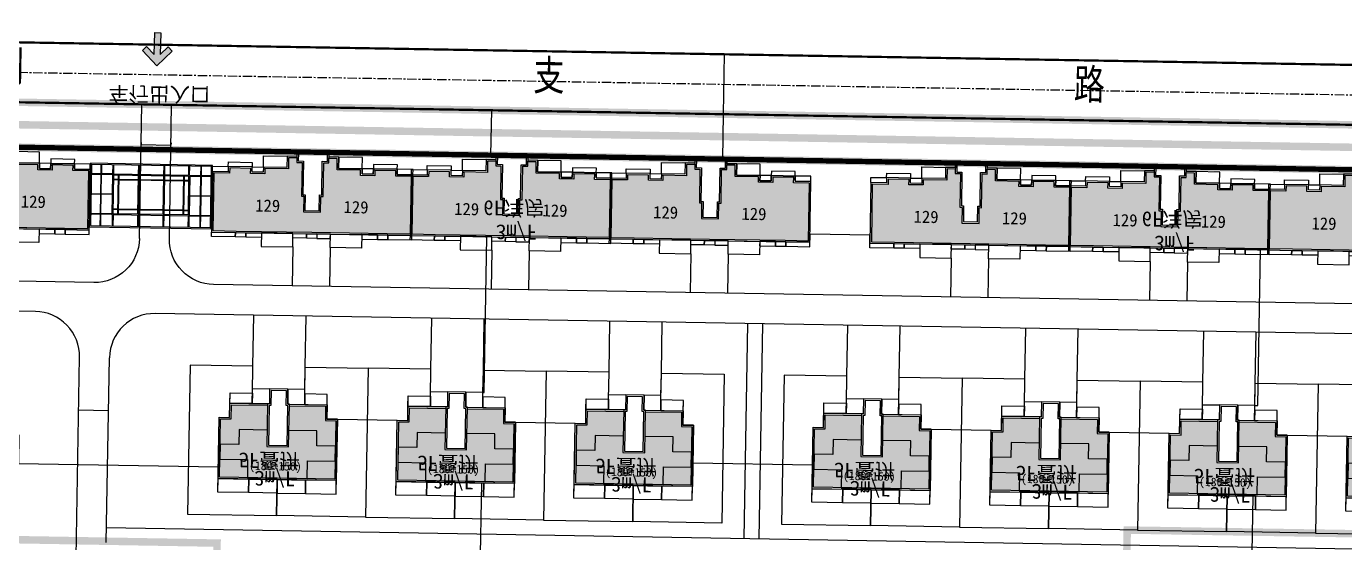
# Model space of a CAD drawing. Header units: millimetres. Extents: x -439850 to 937902, y 3556331 to 4108180.
# Drawn here: x 658582 to 834799, y 3884047 to 3952987 of the extents above; entities that cross this region are included whole.
import ezdxf
from ezdxf.enums import TextEntityAlignment as Align

# ---------------------------------------------------------------- set-up
doc = ezdxf.new("R2010")
doc.units = ezdxf.units.MM
doc.header["$LTSCALE"] = 1000
doc.header["$MEASUREMENT"] = 0
doc.linetypes.add('CENTER', pattern=[2, 1.25, -0.25, 0.25, -0.25])
doc.linetypes.add('DASHED', pattern=[0.75, 0.5, -0.25])
for name, color, linetype in [('0总图道路侧石线铺装轮廓线 台阶 转折线 剖面图面层', 4, 'Continuous'), ('14中心线', 1, 'CENTER'), ('14道路红线', 7, 'Continuous'), ('18标注', 7, 'Continuous'), ('19图框', 7, 'Continuous'), ('DC调整', 1, 'Continuous'), ('地库线', 7, 'Continuous'), ('建筑外轮廓线', 6, 'Continuous'), ('文字', 7, 'Continuous'), ('红线按路', 200, 'Continuous'), ('道路', 7, 'Continuous')]:
    doc.layers.add(name, color=color, linetype=linetype)
doc.styles.add('-黑体', font='simhei.ttf')
doc.styles.add('ST', font='', dxfattribs={"width": 0.75})
doc.styles.add('坐标标注', font='times.ttf', dxfattribs={"width": 0.75})
doc.styles.add('样式 1', font='simhei.ttf')
doc.styles.get('ST').set_extended_font_data('NSimSun')
doc.dimstyles.new('FAST', dxfattribs={"dimtxt": 1, "dimasz": 0.5, "dimexe": 0.5, "dimexo": 0.5, "dimgap": 1, "dimtad": 1, "dimzin": 4, "dimdsep": 46, "dimtxsty": '坐标标注', "dimblk": '尺寸起止点', "dimcen": 1, "dimadec": 1, "dimazin": 1, "dimtfac": 1, "dimtmove": 2, "dimatfit": 3, "dimldrblk": 'ARCHTICK', "dimfxl": 1.25, "dimarcsym": 0})

# ---------------------------------------------------------------- blocks, each defined once
blk = doc.blocks.new('asfgghjl5463dsf')
at = {"ltscale": 0.02}
h = blk.add_hatch(color=211, dxfattribs=at)
h.dxf.hatch_style = 1
h.paths.add_polyline_path([(439644.73, 3581523.31), (439644.73, 3581521.31), (439647.23, 3581521.31), (439647.23, 3581524.71), (439645.83, 3581524.71), (439645.83, 3581526.61), (439640.98, 3581526.61), (439640.98, 3581523.31)])
h.paths.add_polyline_path([(439638.08, 3581523.31), (439638.08, 3581526.61), (439633.23, 3581526.61), (439633.23, 3581524.71), (439631.83, 3581524.71), (439631.83, 3581521.31), (439634.33, 3581521.31), (439634.33, 3581523.31)])
h.paths.add_polyline_path([(439638.08, 3581523.31), (439634.33, 3581523.31), (439634.33, 3581521.31), (439631.83, 3581521.31), (439631.83, 3581519.31), (439635.53, 3581519.31), (439635.53, 3581516.91), (439643.53, 3581516.91), (439643.53, 3581519.31), (439647.23, 3581519.31), (439647.23, 3581521.31), (439644.73, 3581521.31), (439644.73, 3581523.31), (439640.98, 3581523.31), (439640.98, 3581521.11), (439638.08, 3581521.11)])
h.paths.add_polyline_path([(439643.53, 3581516.91), (439647.23, 3581516.91), (439647.23, 3581519.31), (439643.53, 3581519.31)], flags=17)
h.paths.add_polyline_path([(439635.53, 3581519.31), (439631.83, 3581519.31), (439631.83, 3581516.91), (439635.53, 3581516.91)], flags=17)
h.paths.add_polyline_path([(439635.39, 3581517.46), (439643.52, 3581517.46), (439643.52, 3581519.58), (439635.39, 3581519.58)], flags=25)
at = {"color": 76, "ltscale": 0.02}
for points in [[(439635.73, 3581514.91), (439631.63, 3581514.91), (439631.63, 3581524.91), (439633.03, 3581524.91), (439633.03, 3581528.21), (439636.03, 3581528.21), (439636.03, 3581531.81), (439627.63, 3581531.81), (439627.63, 3581511.91), (439639.53, 3581511.91), (439639.53, 3581516.71), (439635.73, 3581516.71)], [(439643.33, 3581514.91), (439647.43, 3581514.91), (439647.43, 3581524.91), (439646.03, 3581524.91), (439646.03, 3581528.21), (439643.03, 3581528.21), (439643.03, 3581531.81), (439651.43, 3581531.81), (439651.43, 3581511.91), (439639.53, 3581511.91), (439639.53, 3581516.71), (439643.33, 3581516.71)]]:
    blk.add_lwpolyline(points, close=True, dxfattribs=at)
for points in [[(439643.03, 3581528.81), (439643.03, 3581531.81)], [(439639.53, 3581516.71), (439639.53, 3581511.91)]]:
    blk.add_lwpolyline(points, dxfattribs=at)
at = {"layer": '建筑外轮廓线', "color": 8}
for points in [[(439636.03, 3581528.81), (439638.31, 3581528.81), (439638.31, 3581526.81), (439636.03, 3581526.81)], [(439643.03, 3581528.81), (439640.76, 3581528.81), (439640.76, 3581526.81), (439643.03, 3581526.81)], [(439633.03, 3581528.21), (439636.03, 3581528.21), (439636.03, 3581526.81), (439633.03, 3581526.81)], [(439638.51, 3581528.61), (439638.51, 3581526.61), (439638.28, 3581526.61), (439638.28, 3581521.31), (439640.78, 3581521.31), (439640.78, 3581526.61), (439640.56, 3581526.61), (439640.56, 3581528.61)], [(439646.03, 3581528.21), (439643.03, 3581528.21), (439643.03, 3581526.81), (439646.03, 3581526.81)], [(439631.63, 3581516.71), (439635.73, 3581516.71), (439635.73, 3581514.91), (439631.63, 3581514.91)], [(439635.73, 3581516.71), (439639.53, 3581516.71), (439639.53, 3581514.91), (439635.73, 3581514.91)], [(439643.33, 3581516.71), (439639.53, 3581516.71), (439639.53, 3581514.91), (439643.33, 3581514.91)], [(439647.43, 3581516.71), (439643.33, 3581516.71), (439643.33, 3581514.91), (439647.43, 3581514.91)]]:
    blk.add_lwpolyline(points, close=True, dxfattribs=at)
at = {"layer": '建筑外轮廓线', "color": 6}
blk.add_lwpolyline([(439638.31, 3581528.81), (439638.31, 3581526.81), (439638.08, 3581526.81), (439638.08, 3581521.11), (439640.98, 3581521.11), (439640.98, 3581526.81), (439640.76, 3581526.81), (439640.76, 3581528.81)], close=True, dxfattribs=at)
blk.add_lwpolyline([(439640.98, 3581526.81), (439646.03, 3581526.81), (439646.03, 3581524.91), (439647.43, 3581524.91), (439647.43, 3581516.71), (439639.53, 3581516.71), (439631.63, 3581516.71), (439631.63, 3581524.91), (439633.03, 3581524.91), (439633.03, 3581526.81), (439638.08, 3581526.81)], dxfattribs=at)
at = {"layer": '建筑外轮廓线', "color": 8}
for points in [[(439640.98, 3581526.61), (439645.83, 3581526.61), (439645.83, 3581524.71), (439647.23, 3581524.71), (439647.23, 3581516.91), (439639.53, 3581516.91), (439631.83, 3581516.91), (439631.83, 3581524.71), (439633.23, 3581524.71), (439633.23, 3581526.61), (439638.08, 3581526.61)], [(439638.08, 3581523.31), (439634.33, 3581523.31), (439634.33, 3581521.31), (439631.83, 3581521.31), (439631.83, 3581519.31), (439635.53, 3581519.31), (439635.53, 3581516.91), (439643.53, 3581516.91), (439643.53, 3581519.31), (439647.23, 3581519.31), (439647.23, 3581521.31), (439644.73, 3581521.31), (439644.73, 3581523.31), (439640.98, 3581523.31)]]:
    blk.add_lwpolyline(points, dxfattribs=at)
at = {"layer": 'DC调整', "color": 3, "style": '样式 1'}
blk.add_text('(180+150)', height=1.147, dxfattribs=at).set_placement((439635.74, 3581517.94))
blk = doc.blocks.new('aysagafd')
at = {"layer": '0总图道路侧石线铺装轮廓线 台阶 转折线 剖面图面层'}
for p, q in [((439440.11, 3581415.43), (439440.11, 3581419.48)), ((439440.26, 3581415.43), (439440.26, 3581419.48)), ((439443.87, 3581415.43), (439443.87, 3581419.48)), ((439443.97, 3581415.43), (439443.97, 3581419.48)), ((439443.97, 3581415.43), (439443.97, 3581419.48)), ((439447.57, 3581415.43), (439447.57, 3581419.48)), ((439447.72, 3581415.43), (439447.72, 3581419.48)), ((439440.11, 3581417.63), (439438.39, 3581417.63)), ((439440.11, 3581417.53), (439438.39, 3581417.53)), ((439443.87, 3581417.63), (439440.26, 3581417.63)), ((439443.87, 3581417.53), (439440.26, 3581417.53)), ((439447.57, 3581417.63), (439443.97, 3581417.63)), ((439447.57, 3581417.53), (439443.97, 3581417.53)), ((439449.85, 3581417.63), (439447.72, 3581417.63)), ((439449.85, 3581417.53), (439447.72, 3581417.53)), ((439440.09, 3581415.4), (439438.39, 3581415.4)), ((439440.09, 3581415.25), (439438.39, 3581415.25)), ((439447.55, 3581414.43), (439440.29, 3581414.43)), ((439447.55, 3581414.33), (439440.29, 3581414.33)), ((439441.12, 3581415.23), (439441.12, 3581414.43)), ((439441.12, 3581414.33), (439441.12, 3581410.68)), ((439441.22, 3581415.23), (439441.22, 3581414.43)), ((439441.22, 3581414.33), (439441.22, 3581410.68)), ((439446.62, 3581414.43), (439446.62, 3581415.23)), ((439446.62, 3581410.68), (439446.62, 3581414.33)), ((439446.72, 3581414.43), (439446.72, 3581415.23)), ((439446.72, 3581410.68), (439446.72, 3581414.33)), ((439447.75, 3581415.4), (439449.85, 3581415.4)), ((439447.75, 3581415.25), (439449.85, 3581415.25)), ((439438.39, 3581410.68), (439440.09, 3581410.68)), ((439438.39, 3581410.53), (439440.09, 3581410.53)), ((439440.29, 3581410.68), (439447.55, 3581410.68)), ((439440.29, 3581410.53), (439447.55, 3581410.53)), ((439441.12, 3581410.53), (439441.12, 3581405.93)), ((439441.22, 3581410.53), (439441.22, 3581405.93)), ((439446.62, 3581405.93), (439446.62, 3581410.53)), ((439446.72, 3581405.93), (439446.72, 3581410.53)), ((439447.75, 3581410.68), (439449.85, 3581410.68)), ((439447.75, 3581410.53), (439449.85, 3581410.53)), ((439438.39, 3581405.93), (439440.09, 3581405.93)), ((439438.39, 3581405.78), (439440.09, 3581405.78)), ((439440.29, 3581405.93), (439447.55, 3581405.93)), ((439440.29, 3581405.78), (439447.55, 3581405.78)), ((439441.12, 3581405.78), (439441.12, 3581402.13)), ((439441.22, 3581405.78), (439441.22, 3581402.13)), ((439441.22, 3581402.13), (439441.22, 3581405.78)), ((439446.62, 3581402.13), (439446.62, 3581405.78)), ((439446.72, 3581402.13), (439446.72, 3581405.78)), ((439447.75, 3581405.93), (439449.85, 3581405.93)), ((439447.75, 3581405.78), (439449.85, 3581405.78)), ((439440.29, 3581402.13), (439447.55, 3581402.13)), ((439440.29, 3581402.03), (439447.55, 3581402.03)), ((439441.12, 3581402.03), (439441.12, 3581401.23)), ((439441.22, 3581402.03), (439441.22, 3581401.23)), ((439446.62, 3581401.23), (439446.62, 3581402.03)), ((439446.72, 3581401.23), (439446.72, 3581402.03)), ((439440.09, 3581401.2), (439438.39, 3581401.2)), ((439440.09, 3581401.05), (439438.39, 3581401.05)), ((439440.11, 3581401.03), (439440.11, 3581396.98)), ((439440.26, 3581401.03), (439440.26, 3581396.98)), ((439443.87, 3581401.03), (439443.87, 3581396.98)), ((439443.97, 3581401.03), (439443.97, 3581396.98)), ((439443.97, 3581401.03), (439443.97, 3581396.98)), ((439447.57, 3581401.03), (439447.57, 3581396.98)), ((439447.72, 3581401.03), (439447.72, 3581396.98)), ((439447.75, 3581401.2), (439449.85, 3581401.2)), ((439447.75, 3581401.05), (439449.85, 3581401.05)), ((439440.11, 3581398.93), (439438.39, 3581398.93)), ((439440.11, 3581398.83), (439438.39, 3581398.83)), ((439443.87, 3581398.93), (439440.26, 3581398.93)), ((439443.87, 3581398.83), (439440.26, 3581398.83)), ((439447.57, 3581398.93), (439443.97, 3581398.93)), ((439447.57, 3581398.83), (439443.97, 3581398.83)), ((439449.85, 3581398.93), (439447.72, 3581398.93)), ((439449.85, 3581398.83), (439447.72, 3581398.83))]:
    blk.add_line(p, q, dxfattribs=at)
for points in [[(439450.05, 3581396.78), (439450.05, 3581419.68), (439438.19, 3581419.68), (439438.19, 3581396.78)], [(439449.85, 3581396.98), (439449.85, 3581419.48), (439438.39, 3581419.48), (439438.39, 3581396.98)]]:
    blk.add_lwpolyline(points, close=True, dxfattribs=at)
at = {"layer": '0总图道路侧石线铺装轮廓线 台阶 转折线 剖面图面层', "color": 2}
for points in [[(439440.09, 3581401.03), (439440.09, 3581415.43), (439447.75, 3581415.43), (439447.75, 3581401.03)], [(439440.29, 3581415.23), (439447.55, 3581415.23), (439447.55, 3581401.23), (439440.29, 3581401.23)]]:
    blk.add_lwpolyline(points, close=True, dxfattribs=at)
blk = doc.blocks.new('sagfghag5ag1asdfagsd')
at = {"ltscale": 0.02}
h = blk.add_hatch(color=121, dxfattribs=at)
h.dxf.hatch_style = 1
h.paths.add_polyline_path([(439529.79, 3580670), (439527.69, 3580670), (439527.69, 3580670.7), (439524.89, 3580670.7), (439524.89, 3580670), (439522.99, 3580670), (439522.99, 3580670.7), (439519.84, 3580670.7), (439519.84, 3580672.2), (439518.74, 3580672.2), (439518.74, 3580671.6), (439518.04, 3580671.6), (439518.04, 3580667.1), (439517.74, 3580667.1), (439517.74, 3580665), (439515.44, 3580665), (439515.44, 3580667.1), (439515.14, 3580667.1), (439515.14, 3580671.6), (439514.44, 3580671.6), (439514.44, 3580672.2), (439513.34, 3580672.2), (439513.34, 3580670.7), (439510.19, 3580670.7), (439510.19, 3580670), (439508.29, 3580670), (439508.29, 3580670.7), (439505.49, 3580670.7), (439505.49, 3580670), (439503.39, 3580670), (439503.39, 3580662.3), (439506.49, 3580662.3), (439516.59, 3580662.3), (439526.69, 3580662.3), (439529.79, 3580662.3)])
h.paths.add_polyline_path([(439520.29, 3580664.54), (439524.63, 3580664.53), (439524.64, 3580666.96), (439520.29, 3580666.97)], flags=24)
h.paths.add_polyline_path([(439508.48, 3580664.53), (439512.83, 3580664.54), (439512.82, 3580666.97), (439508.48, 3580666.96)], flags=24)
at = {"layer": '建筑外轮廓线', "color": 6}
blk.add_lwpolyline([(439516.59, 3580673), (439514.44, 3580673), (439514.44, 3580672.4), (439513.14, 3580672.4), (439513.14, 3580670.9), (439509.99, 3580670.9), (439509.99, 3580670.2), (439508.49, 3580670.2), (439508.49, 3580670.9), (439505.29, 3580670.9), (439505.29, 3580670.2), (439503.19, 3580670.2), (439503.19, 3580662.1), (439506.49, 3580662.1), (439516.59, 3580662.1), (439526.69, 3580662.1), (439529.99, 3580662.1), (439529.99, 3580670.2), (439527.89, 3580670.2), (439527.89, 3580670.9), (439524.69, 3580670.9), (439524.69, 3580670.2), (439523.19, 3580670.2), (439523.19, 3580670.9), (439520.04, 3580670.9), (439520.04, 3580672.4), (439518.74, 3580672.4), (439518.74, 3580673), (439516.59, 3580673)], dxfattribs=at)
at = {"layer": '建筑外轮廓线', "color": 8}
for points in [[(439509.99, 3580670.9), (439509.99, 3580672.4), (439513.14, 3580672.4), (439513.14, 3580670.9)], [(439514.64, 3580672.8), (439514.64, 3580671.8), (439515.34, 3580671.8), (439515.34, 3580667.3), (439515.64, 3580667.3), (439515.64, 3580665.2), (439517.54, 3580665.2), (439517.54, 3580667.3), (439517.84, 3580667.3), (439517.84, 3580671.8), (439518.54, 3580671.8), (439518.54, 3580672.8)], [(439523.19, 3580670.9), (439523.19, 3580672.4), (439520.04, 3580672.4), (439520.04, 3580670.9)], [(439503.19, 3580670.9), (439505.29, 3580670.9), (439505.29, 3580670.2), (439503.19, 3580670.2)], [(439505.29, 3580671.5), (439508.49, 3580671.5), (439508.49, 3580670.9), (439505.29, 3580670.9)], [(439508.49, 3580670.9), (439509.99, 3580670.9), (439509.99, 3580670.2), (439508.49, 3580670.2)], [(439524.69, 3580670.9), (439523.19, 3580670.9), (439523.19, 3580670.2), (439524.69, 3580670.2)], [(439527.89, 3580671.5), (439524.69, 3580671.5), (439524.69, 3580670.9), (439527.89, 3580670.9)], [(439529.99, 3580670.9), (439527.89, 3580670.9), (439527.89, 3580670.2), (439529.99, 3580670.2)], [(439503.19, 3580662.1), (439506.39, 3580662.1), (439506.39, 3580661.5), (439503.19, 3580661.5)], [(439506.39, 3580662.1), (439507.79, 3580662.1), (439507.79, 3580661.5), (439506.39, 3580661.5)], [(439507.79, 3580662.1), (439509.89, 3580662.1), (439509.89, 3580661.5), (439507.79, 3580661.5)], [(439509.89, 3580662.1), (439509.89, 3580660.3), (439514.09, 3580660.3), (439514.09, 3580662.1)], [(439514.09, 3580662.1), (439515.89, 3580662.1), (439515.89, 3580661.5), (439514.09, 3580661.5)], [(439515.89, 3580662.1), (439517.29, 3580662.1), (439517.29, 3580661.5), (439515.89, 3580661.5)], [(439519.09, 3580662.1), (439517.29, 3580662.1), (439517.29, 3580661.5), (439519.09, 3580661.5)], [(439523.29, 3580662.1), (439523.29, 3580660.3), (439519.09, 3580660.3), (439519.09, 3580662.1)], [(439525.39, 3580662.1), (439523.29, 3580662.1), (439523.29, 3580661.5), (439525.39, 3580661.5)], [(439526.79, 3580662.1), (439525.39, 3580662.1), (439525.39, 3580661.5), (439526.79, 3580661.5)], [(439529.99, 3580662.1), (439526.79, 3580662.1), (439526.79, 3580661.5), (439529.99, 3580661.5)]]:
    blk.add_lwpolyline(points, close=True, dxfattribs=at)
at = {"layer": '建筑外轮廓线', "color": 6}
blk.add_lwpolyline([(439514.44, 3580673), (439514.44, 3580671.6), (439515.14, 3580671.6), (439515.14, 3580667.1), (439515.44, 3580667.1), (439515.44, 3580665), (439517.74, 3580665), (439517.74, 3580667.1), (439518.04, 3580667.1), (439518.04, 3580671.6), (439518.74, 3580671.6), (439518.74, 3580673)], close=True, dxfattribs=at)
at = {"layer": '建筑外轮廓线', "color": 8}
blk.add_lwpolyline([(439514.44, 3580672.2), (439513.34, 3580672.2), (439513.34, 3580670.7), (439510.19, 3580670.7), (439510.19, 3580670), (439508.29, 3580670), (439508.29, 3580670.7), (439505.49, 3580670.7), (439505.49, 3580670), (439503.39, 3580670), (439503.39, 3580662.3), (439506.49, 3580662.3), (439516.59, 3580662.3), (439526.69, 3580662.3), (439529.79, 3580662.3), (439529.79, 3580670), (439527.69, 3580670), (439527.69, 3580670.7), (439524.89, 3580670.7), (439524.89, 3580670), (439522.99, 3580670), (439522.99, 3580670.7), (439519.84, 3580670.7), (439519.84, 3580672.2), (439518.74, 3580672.2)], dxfattribs=at)
at = {"layer": '建筑外轮廓线', "color": 3, "style": '样式 1'}
for rotation, p in [(0.1132, (439510.65, 3580665.76)), (359.8868, (439522.46, 3580665.76))]:
    blk.add_text('129', height=1.638, rotation=rotation, dxfattribs=at).set_placement(p, align=Align.MIDDLE_CENTER)
blk = doc.blocks.new('尺寸起止点')
for p, q in [((-2, 0), (2, 0)), ((0, -2), (0, 2))]:
    blk.add_line(p, q)
blk.add_lwpolyline([(-1, -1, 0.5, 0.5, 0), (1, 1, 0, 0, 0)], format="xyseb")
blk = doc.blocks.new('*D113')
at = {"layer": '18标注', "color": 0, "lineweight": -2, "ltscale": 0.02, "transparency": 16777216}
for p, q in [((763304, 3923564), (763334, 3925286)), ((763334, 3925286), (771351, 3925150)), ((771323, 3923429), (771352, 3925151))]:
    blk.add_line(p, q, dxfattribs=at)
at = {"layer": 'Defpoints', "color": 0, "ltscale": 0.02, "transparency": 16777216}
for p in [(771352, 3925150), (763304, 3923564), (771323, 3923428)]:
    blk.add_point(p, dxfattribs=at)
at = {"layer": '18标注', "color": 0, "lineweight": -2, "ltscale": 0.02, "transparency": 16777216, "xscale": 0.5, "yscale": 0.5, "zscale": 0.5}
for p, rotation in [((763334, 3925286), 179.0316635667451), ((771352, 3925150), 359.0316635667453)]:
    blk.add_blockref('尺寸起止点', p, dxfattribs=dict(at, rotation=rotation))
at = {"layer": '18标注', "color": 0, "ltscale": 0.02, "transparency": 16777216, "insert": (767343, 3925220), "char_height": 1, "attachment_point": 5, "rotation": 359.03166, "style": '坐标标注'}
blk.add_mtext('8019.41', dxfattribs=at)
blk = doc.blocks.new('_ArchTick')
at = {"color": 0, "linetype": 'ByBlock', "const_width": 0.4}
blk.add_lwpolyline([(-0.5, -0.5), (0.5, 0.5)], dxfattribs=at)
blk = doc.blocks.new('*D114')
at = {"layer": '18标注', "color": 0, "lineweight": -2, "ltscale": 0.02, "transparency": 16777216}
for p, q in [((747579, 3889725), (747663, 3894696)), ((747664, 3894696), (763661, 3894425)), ((763577, 3889455), (763661, 3894426))]:
    blk.add_line(p, q, dxfattribs=at)
at = {"layer": 'Defpoints', "color": 0, "ltscale": 0.02, "transparency": 16777216}
for p in [(763661, 3894425), (747579, 3889725), (763577, 3889454)]:
    blk.add_point(p, dxfattribs=at)
at = {"layer": '18标注', "color": 0, "lineweight": -2, "ltscale": 0.02, "transparency": 16777216, "xscale": 0.5, "yscale": 0.5, "zscale": 0.5}
for p, rotation in [((747663, 3894696), 179.0316635667451), ((763661, 3894425), 359.0316635667453)]:
    blk.add_blockref('尺寸起止点', p, dxfattribs=dict(at, rotation=rotation))
at = {"layer": '18标注', "color": 0, "ltscale": 0.02, "transparency": 16777216, "insert": (755662, 3894562), "char_height": 1, "attachment_point": 5, "rotation": 359.03166, "style": '坐标标注'}
blk.add_mtext('16000.00', dxfattribs=at)
blk = doc.blocks.new('*D115')
at = {"layer": '18标注', "color": 0, "lineweight": -2, "ltscale": 0.02, "transparency": 16777216}
for p, q in [((657575, 3898454), (657510, 3894624)), ((684310, 3898002), (684245, 3894172)), ((657511, 3894625), (684245, 3894173))]:
    blk.add_line(p, q, dxfattribs=at)
at = {"layer": 'Defpoints', "color": 0, "ltscale": 0.02, "transparency": 16777216}
for p in [(657575, 3898455), (684310, 3898003), (684245, 3894173)]:
    blk.add_point(p, dxfattribs=at)
at = {"layer": '18标注', "color": 0, "lineweight": -2, "ltscale": 0.02, "transparency": 16777216, "xscale": 0.5, "yscale": 0.5, "zscale": 0.5}
for p, rotation in [((657510, 3894625), 179.0316635667451), ((684245, 3894173), 359.0316635667453)]:
    blk.add_blockref('尺寸起止点', p, dxfattribs=dict(at, rotation=rotation))
at = {"layer": '18标注', "color": 0, "ltscale": 0.02, "transparency": 16777216, "insert": (670878, 3894400), "char_height": 1, "attachment_point": 5, "rotation": 359.03166, "style": '坐标标注'}
blk.add_mtext('26739.09', dxfattribs=at)
blk = doc.blocks.new('*D119')
at = {"layer": '18标注', "color": 0, "lineweight": -2, "ltscale": 0.02, "transparency": 16777216}
for p, q in [((719777, 3904097), (720128, 3924893)), ((719970, 3924896), (720129, 3924894)), ((719619, 3904099), (719777, 3904097))]:
    blk.add_line(p, q, dxfattribs=at)
at = {"layer": 'Defpoints', "color": 0, "ltscale": 0.02, "transparency": 16777216}
for p in [(719970, 3924896), (720128, 3924894), (719618, 3904099)]:
    blk.add_point(p, dxfattribs=at)
at = {"layer": '18标注', "color": 0, "lineweight": -2, "ltscale": 0.02, "transparency": 16777216, "xscale": 0.5, "yscale": 0.5, "zscale": 0.5}
for p, rotation in [((720128, 3924894), 89.03166356674527), ((719777, 3904097), 269.0316635667453)]:
    blk.add_blockref('尺寸起止点', p, dxfattribs=dict(at, rotation=rotation))
at = {"layer": '18标注', "color": 0, "ltscale": 0.02, "transparency": 16777216, "insert": (719951, 3914495), "char_height": 1, "attachment_point": 5, "rotation": 89.03166, "style": '坐标标注'}
blk.add_mtext('20800.00', dxfattribs=at)
blk = doc.blocks.new('*D120')
at = {"layer": '18标注', "color": 0, "lineweight": -2, "ltscale": 0.02, "transparency": 16777216}
for p, q in [((719219, 3878203), (719452, 3892000)), ((719444, 3892001), (719453, 3892000)), ((719210, 3878203), (719219, 3878202))]:
    blk.add_line(p, q, dxfattribs=at)
at = {"layer": 'Defpoints', "color": 0, "ltscale": 0.02, "transparency": 16777216}
for p in [(719443, 3892001), (719452, 3892000), (719210, 3878203)]:
    blk.add_point(p, dxfattribs=at)
at = {"layer": '18标注', "color": 0, "lineweight": -2, "ltscale": 0.02, "transparency": 16777216, "xscale": 0.5, "yscale": 0.5, "zscale": 0.5}
for p, rotation in [((719452, 3892000), 89.03166356674527), ((719219, 3878202), 269.0316635667453)]:
    blk.add_blockref('尺寸起止点', p, dxfattribs=dict(at, rotation=rotation))
at = {"layer": '18标注', "color": 0, "ltscale": 0.02, "transparency": 16777216, "insert": (719334, 3885101), "char_height": 1, "attachment_point": 5, "rotation": 89.03166, "style": '坐标标注'}
blk.add_mtext('13800.00', dxfattribs=at)
blk = doc.blocks.new('*D124')
at = {"layer": '18标注', "color": 0, "lineweight": -2, "ltscale": 0.02, "transparency": 16777216}
for p, q in [((823156, 3923152), (823552, 3923146)), ((823200, 3902349), (823551, 3923145)), ((822804, 3902355), (823200, 3902349))]:
    blk.add_line(p, q, dxfattribs=at)
at = {"layer": 'Defpoints', "color": 0, "ltscale": 0.02, "transparency": 16777216}
for p in [(823155, 3923152), (823551, 3923146), (822804, 3902355)]:
    blk.add_point(p, dxfattribs=at)
at = {"layer": '18标注', "color": 0, "lineweight": -2, "ltscale": 0.02, "transparency": 16777216, "xscale": 0.5, "yscale": 0.5, "zscale": 0.5}
for p, rotation in [((823551, 3923146), 89.03166356674527), ((823200, 3902349), 269.0316635667453)]:
    blk.add_blockref('尺寸起止点', p, dxfattribs=dict(at, rotation=rotation))
at = {"layer": '18标注', "color": 0, "ltscale": 0.02, "transparency": 16777216, "insert": (823374, 3912747), "char_height": 1, "attachment_point": 5, "rotation": 89.03166, "style": '坐标标注'}
blk.add_mtext('20800.00', dxfattribs=at)
blk = doc.blocks.new('*D125')
at = {"layer": '18标注', "color": 0, "lineweight": -2, "ltscale": 0.02, "transparency": 16777216}
for p, q in [((822284, 3872460), (822585, 3890257)), ((822655, 3890256), (822584, 3890257)), ((822354, 3872459), (822283, 3872460))]:
    blk.add_line(p, q, dxfattribs=at)
at = {"layer": 'Defpoints', "color": 0, "ltscale": 0.02, "transparency": 16777216}
for p in [(822585, 3890257), (822655, 3890256), (822354, 3872459)]:
    blk.add_point(p, dxfattribs=at)
at = {"layer": '18标注', "color": 0, "lineweight": -2, "ltscale": 0.02, "transparency": 16777216, "xscale": 0.5, "yscale": 0.5, "zscale": 0.5}
for p, rotation in [((822585, 3890257), 89.03166356674527), ((822284, 3872460), 269.0316635667453)]:
    blk.add_blockref('尺寸起止点', p, dxfattribs=dict(at, rotation=rotation))
at = {"layer": '18标注', "color": 0, "ltscale": 0.02, "transparency": 16777216, "insert": (822433, 3881359), "char_height": 1, "attachment_point": 5, "rotation": 89.03166, "style": '坐标标注'}
blk.add_mtext('17800.00', dxfattribs=at)
blk = doc.blocks.new('*D71')
at = {"layer": '18标注', "color": 0, "lineweight": -2, "ltscale": 0.02, "transparency": 16777216}
for p, q in [((720377, 3941792), (720786, 3941785)), ((720684, 3935786), (720786, 3941784)), ((720275, 3935793), (720685, 3935786))]:
    blk.add_line(p, q, dxfattribs=at)
at = {"layer": 'Defpoints', "color": 0, "ltscale": 0.02, "transparency": 16777216}
for p in [(720376, 3941792), (720786, 3941785), (720275, 3935793)]:
    blk.add_point(p, dxfattribs=at)
at = {"layer": '18标注', "color": 0, "lineweight": -2, "ltscale": 0.02, "transparency": 16777216, "xscale": 0.5, "yscale": 0.5, "zscale": 0.5}
for p, rotation in [((720786, 3941785), 89.03166356674527), ((720684, 3935786), 269.0316635667453)]:
    blk.add_blockref('尺寸起止点', p, dxfattribs=dict(at, rotation=rotation))
at = {"layer": '18标注', "color": 0, "ltscale": 0.02, "transparency": 16777216, "insert": (720733, 3938785), "char_height": 1, "attachment_point": 5, "rotation": 89.03166, "style": '坐标标注'}
blk.add_mtext('6000.00', dxfattribs=at)
blk = doc.blocks.new('*D128')
at = {"layer": '18标注', "color": 0, "lineweight": -2, "ltscale": 0.02, "transparency": 16777216}
blk.add_line((700156, 3900528), (708154, 3900393), dxfattribs=at)
at = {"layer": 'Defpoints', "color": 0, "ltscale": 0.02, "transparency": 16777216}
for p in [(700155, 3900528), (708154, 3900393), (708154, 3900393)]:
    blk.add_point(p, dxfattribs=at)
at = {"layer": '18标注', "color": 0, "lineweight": -2, "ltscale": 0.02, "transparency": 16777216, "xscale": 0.5, "yscale": 0.5, "zscale": 0.5}
for p, rotation in [((700155, 3900528), 179.0316652671399), ((708154, 3900393), 359.0316652671399)]:
    blk.add_blockref('尺寸起止点', p, dxfattribs=dict(at, rotation=rotation))
at = {"layer": '18标注', "color": 0, "ltscale": 0.02, "transparency": 16777216, "insert": (704155, 3900462), "char_height": 1, "attachment_point": 5, "rotation": 359.03167, "style": '坐标标注'}
blk.add_mtext('8000.00', dxfattribs=at)
blk = doc.blocks.new('*D89')
at = {"layer": '18标注', "color": 0, "lineweight": -2, "ltscale": 0.02, "transparency": 16777216}
blk.add_line((723952, 3900126), (731950, 3899990), dxfattribs=at)
at = {"layer": 'Defpoints', "color": 0, "ltscale": 0.02, "transparency": 16777216}
for p in [(723952, 3900126), (731951, 3899990), (731951, 3899990)]:
    blk.add_point(p, dxfattribs=at)
at = {"layer": '18标注', "color": 0, "lineweight": -2, "ltscale": 0.02, "transparency": 16777216, "xscale": 0.5, "yscale": 0.5, "zscale": 0.5}
for p, rotation in [((723952, 3900126), 179.0316652637469), ((731951, 3899990), 359.0316652637469)]:
    blk.add_blockref('尺寸起止点', p, dxfattribs=dict(at, rotation=rotation))
at = {"layer": '18标注', "color": 0, "ltscale": 0.02, "transparency": 16777216, "insert": (727951, 3900059), "char_height": 1, "attachment_point": 5, "rotation": 359.03167, "style": '坐标标注'}
blk.add_mtext('8000.00', dxfattribs=at)
blk = doc.blocks.new('*D90')
at = {"layer": '18标注', "color": 0, "lineweight": -2, "ltscale": 0.02, "transparency": 16777216}
blk.add_line((779544, 3899186), (787542, 3899051), dxfattribs=at)
at = {"layer": 'Defpoints', "color": 0, "ltscale": 0.02, "transparency": 16777216}
for p in [(779544, 3899186), (787543, 3899051), (787543, 3899051)]:
    blk.add_point(p, dxfattribs=at)
at = {"layer": '18标注', "color": 0, "lineweight": -2, "ltscale": 0.02, "transparency": 16777216, "xscale": 0.5, "yscale": 0.5, "zscale": 0.5}
for p, rotation in [((779544, 3899186), 179.0316652705544), ((787543, 3899051), 359.0316652705545)]:
    blk.add_blockref('尺寸起止点', p, dxfattribs=dict(at, rotation=rotation))
at = {"layer": '18标注', "color": 0, "ltscale": 0.02, "transparency": 16777216, "insert": (783543, 3899120), "char_height": 1, "attachment_point": 5, "rotation": 359.03167, "style": '坐标标注'}
blk.add_mtext('8000.00', dxfattribs=at)
blk = doc.blocks.new('*D91')
at = {"layer": '18标注', "color": 0, "lineweight": -2, "ltscale": 0.02, "transparency": 16777216}
blk.add_line((803341, 3898784), (811339, 3898648), dxfattribs=at)
at = {"layer": 'Defpoints', "color": 0, "ltscale": 0.02, "transparency": 16777216}
for p in [(803340, 3898784), (811339, 3898648), (811339, 3898648)]:
    blk.add_point(p, dxfattribs=at)
at = {"layer": '18标注', "color": 0, "lineweight": -2, "ltscale": 0.02, "transparency": 16777216, "xscale": 0.5, "yscale": 0.5, "zscale": 0.5}
for p, rotation in [((803340, 3898784), 179.0316652637397), ((811339, 3898648), 359.0316652637397)]:
    blk.add_blockref('尺寸起止点', p, dxfattribs=dict(at, rotation=rotation))
at = {"layer": '18标注', "color": 0, "ltscale": 0.02, "transparency": 16777216, "insert": (807340, 3898718), "char_height": 1, "attachment_point": 5, "rotation": 359.03167, "style": '坐标标注'}
blk.add_mtext('8000.00', dxfattribs=at)
blk = doc.blocks.new('*D92')
at = {"layer": '18标注', "color": 0, "lineweight": -2, "ltscale": 0.02, "transparency": 16777216}
blk.add_line((827138, 3898381), (835135, 3898246), dxfattribs=at)
at = {"layer": 'Defpoints', "color": 0, "ltscale": 0.02, "transparency": 16777216}
for p in [(827137, 3898381), (835136, 3898246), (835136, 3898246)]:
    blk.add_point(p, dxfattribs=at)
at = {"layer": '18标注', "color": 0, "lineweight": -2, "ltscale": 0.02, "transparency": 16777216, "xscale": 0.5, "yscale": 0.5, "zscale": 0.5}
for p, rotation in [((827137, 3898381), 179.0316652637324), ((835136, 3898246), 359.0316652637325)]:
    blk.add_blockref('尺寸起止点', p, dxfattribs=dict(at, rotation=rotation))
at = {"layer": '18标注', "color": 0, "ltscale": 0.02, "transparency": 16777216, "insert": (831136, 3898315), "char_height": 1, "attachment_point": 5, "rotation": 359.03167, "style": '坐标标注'}
blk.add_mtext('8000.00', dxfattribs=at)
blk = doc.blocks.new('*D83')
at = {"layer": '18标注', "color": 0, "lineweight": -2, "ltscale": 0.02, "transparency": 16777216}
for p, q in [((751397, 3941268), (751786, 3941261)), ((751684, 3935262), (751785, 3941261)), ((751295, 3935268), (751685, 3935262))]:
    blk.add_line(p, q, dxfattribs=at)
at = {"layer": 'Defpoints', "color": 0, "ltscale": 0.02, "transparency": 16777216}
for p in [(751396, 3941268), (751785, 3941261), (751295, 3935268)]:
    blk.add_point(p, dxfattribs=at)
at = {"layer": '18标注', "color": 0, "lineweight": -2, "ltscale": 0.02, "transparency": 16777216, "xscale": 0.5, "yscale": 0.5, "zscale": 0.5}
for p, rotation in [((751785, 3941261), 89.0316639704719), ((751684, 3935262), 269.0316639704719)]:
    blk.add_blockref('尺寸起止点', p, dxfattribs=dict(at, rotation=rotation))
at = {"layer": '18标注', "color": 0, "ltscale": 0.02, "transparency": 16777216, "insert": (751733, 3938261), "char_height": 1, "attachment_point": 5, "rotation": 89.03166, "style": '坐标标注'}
blk.add_mtext('6000.00', dxfattribs=at)
blk = doc.blocks.new('*D84')
at = {"layer": '18标注', "color": 0, "lineweight": -2, "ltscale": 0.02, "transparency": 16777216}
blk.add_line((751785, 3941262), (751921, 3949259), dxfattribs=at)
at = {"layer": 'Defpoints', "color": 0, "ltscale": 0.02, "transparency": 16777216}
for p in [(751921, 3949260), (751921, 3949260), (751785, 3941261)]:
    blk.add_point(p, dxfattribs=at)
at = {"layer": '18标注', "color": 0, "lineweight": -2, "ltscale": 0.02, "transparency": 16777216, "xscale": 0.5, "yscale": 0.5, "zscale": 0.5}
for p, rotation in [((751921, 3949260), 89.03166397037798), ((751785, 3941261), 269.031663970378)]:
    blk.add_blockref('尺寸起止点', p, dxfattribs=dict(at, rotation=rotation))
at = {"layer": '18标注', "color": 0, "ltscale": 0.02, "transparency": 16777216, "insert": (751852, 3945260), "char_height": 1, "attachment_point": 5, "rotation": 89.03166, "style": '坐标标注'}
blk.add_mtext('8000.00', dxfattribs=at)
blk = doc.blocks.new('*D102')
at = {"layer": '18标注', "color": 0, "lineweight": -2, "ltscale": 0.02, "transparency": 16777216}
blk.add_line((665567, 3901759), (669566, 3901692), dxfattribs=at)
at = {"layer": 'Defpoints', "color": 0, "ltscale": 0.02, "transparency": 16777216}
for p in [(665567, 3901759), (669566, 3901692), (669566, 3901692)]:
    blk.add_point(p, dxfattribs=at)
at = {"layer": '18标注', "color": 0, "lineweight": -2, "ltscale": 0.02, "transparency": 16777216, "xscale": 0.5, "yscale": 0.5, "zscale": 0.5}
for p, rotation in [((665567, 3901759), 179.0316634050653), ((669566, 3901692), 359.0316634050654)]:
    blk.add_blockref('尺寸起止点', p, dxfattribs=dict(at, rotation=rotation))
at = {"layer": '18标注', "color": 0, "ltscale": 0.02, "transparency": 16777216, "insert": (667567, 3901727), "char_height": 1, "attachment_point": 5, "rotation": 359.03166, "style": '坐标标注'}
blk.add_mtext('4000.00', dxfattribs=at)
blk = doc.blocks.new('*D103')
at = {"layer": '18标注', "color": 0, "lineweight": -2, "ltscale": 0.02, "transparency": 16777216}
for p, q in [((673919, 3937498), (673914, 3937203)), ((673915, 3937204), (677913, 3937136)), ((677919, 3937430), (677914, 3937136))]:
    blk.add_line(p, q, dxfattribs=at)
at = {"layer": 'Defpoints', "color": 0, "ltscale": 0.02, "transparency": 16777216}
for p in [(673919, 3937498), (677914, 3937136), (677919, 3937431)]:
    blk.add_point(p, dxfattribs=at)
at = {"layer": '18标注', "color": 0, "lineweight": -2, "ltscale": 0.02, "transparency": 16777216, "xscale": 0.5, "yscale": 0.5, "zscale": 0.5}
for p, rotation in [((673914, 3937204), 179.0316652845518), ((677914, 3937136), 359.031665284552)]:
    blk.add_blockref('尺寸起止点', p, dxfattribs=dict(at, rotation=rotation))
at = {"layer": '18标注', "color": 0, "ltscale": 0.02, "transparency": 16777216, "insert": (675914, 3937171), "char_height": 1, "attachment_point": 5, "rotation": 359.03167, "style": '坐标标注'}
blk.add_mtext('4000.00', dxfattribs=at)

msp = doc.modelspace()

# ---------------------------------------------------------------- hatches: boundary and pattern name
at = {"layer": '19图框', "linetype": 'Continuous'}
msp.add_hatch(color=256, dxfattribs=at).paths.add_polyline_path([(678071.579, 3949671.236), (677524.827, 3950242.671), (676457.495, 3949221.443), (676522.112, 3952148.679), (675731.435, 3952166.132), (675666.817, 3949238.896), (674645.589, 3950306.229), (674074.154, 3949759.477), (676028.746, 3947716.644)])

# ---------------------------------------------------------------- linework, layer by layer
at = {"layer": '14中心线', "extrusion": (0, 0, -1)}
msp.add_line((521528.779, 3949153.44), (886633.135, 3942982.35), dxfattribs=at)
at = {"layer": '14道路红线', "extrusion": (0, 0, -1), "const_width": 300}
for points in [[(-540299.023, 3952836.751), (-867681.195, 3947303.252)], [(-532348.194, 3944969.996), (-867590.445, 3939303.644)]]:
    msp.add_lwpolyline(points, dxfattribs=at)
at = {"layer": '19图框', "flags": 128}
msp.add_lwpolyline([(674086.763, 3949759.264), (674658.198, 3950306.016), (675679.427, 3949238.683), (675744.044, 3952165.919), (676534.722, 3952148.466), (676470.104, 3949221.229), (677537.437, 3950242.458), (678084.189, 3949671.023), (676041.355, 3947716.431)], close=True, dxfattribs=at)
at = {"layer": '19图框', "color": 6, "ltscale": 0.3, "const_width": 705.6, "flags": 128}
msp.add_lwpolyline([(851486.179, 3933574.985), (589063.361, 3938010.524), (584635.536, 3931659.054), (549312.571, 3882340.11), (515240.811, 3856204.658, 0.0259078226), (512140.221, 3805865.471), (511967.596, 3788092.059), (528402.428, 3773917.275), (832749.857, 3822131.837), (850097.005, 3842133.791)], format="xyb", close=True, dxfattribs=at)
at = {"layer": '地库线', "color": 5, "linetype": 'DASHED', "ltscale": 0.005, "const_width": 1000}
msp.add_lwpolyline([(563016.236, 3886029.57), (671718.187, 3884192.263), (671718.187, 3884192.263), (684073.253, 3883983.435), (683879.137, 3872498.791), (683894.274, 3872498.536), (683251.749, 3836275.949), (683259.317, 3836275.821), (682910.235, 3814726.981), (682625.844, 3798349.269), (691787.94, 3799795.868), (808057.782, 3818220.131), (805241.354, 3835998.425), (804928.417, 3837973.791), (805735.535, 3885725.923), (850799.931, 3884995.058), (850914.85, 3891794.087), (850914.85, 3891794.087), (851486.179, 3933574.985), (679955.683, 3936474.238), (589063.361, 3938010.524)], dxfattribs=at)
at = {"layer": '红线按路', "color": 1, "linetype": 'DASHED', "ltscale": 0.005, "extrusion": (0, 0, -1), "const_width": 1000}
msp.add_lwpolyline([(-871437.885, 3930244.168), (-867590.445, 3939303.644), (-569101.689, 3944348.779), (-568301.616, 3943201.117), (-534782.636, 3896400.951), (-513490.158, 3880068.113, -0.0378720482), (-507140.456, 3805914.031), (-506932.582, 3784511.319), (-526591.74, 3767555.603), (-857332.684, 3819951.412), (-869983.93, 3834538.803)], format="xyb", close=True, dxfattribs=at)
at = {"layer": '红线按路', "color": 62, "linetype": 'DASHED', "ltscale": 0.005, "extrusion": (0, 0, -1), "const_width": 1000}
msp.add_lwpolyline([(-845041.27, 3821041.624), (-527497.084, 3770736.439), (-509945.959, 3785874.009), (-510140.315, 3805884.895, 0.0395090431), (-516974.54, 3882740.88), (-534782.636, 3896400.951), (-567000.077, 3941383.872), (-861530.336, 3936405.645), (-860040.468, 3838336.297), (-845041.27, 3821041.624)], format="xyb", dxfattribs=at)
at = {"layer": '道路', "color": 145, "ltscale": 0.02, "extrusion": (0, 0, -1)}
for p, q in [((673702.726, 3924678.225), (674005.233, 3942575.672)), ((677702.155, 3924610.625), (678004.662, 3942508.072)), ((667602.184, 3918780.48), (607216.61, 3919801.132)), ((850589.062, 3915687.592), (683599.899, 3918510.083)), ((659788.369, 3914911.98), (607149.011, 3915801.703)), ((850461.349, 3911689.179), (675786.084, 3914641.583)), ((665234.352, 3882083.56), (665686.113, 3908811.438)), ((669268.116, 3884047.371), (669685.542, 3908743.839)), ((669301.915, 3886047.086), (855768.938, 3882895.369))]:
    msp.add_line(p, q, dxfattribs=at)
at = {"layer": '道路', "color": 145, "ltscale": 0.02}
for p, q in [((754978.876, 3913303.047), (754493.85, 3884607.148)), ((756978.591, 3913269.247), (756493.565, 3884573.349))]:
    msp.add_line(p, q, dxfattribs=at)
for points in [[(694193.987, 3923531.765), (694106.108, 3918332.505)], [(699193.273, 3923447.266), (699105.394, 3918248.006)], [(720790.188, 3923082.229), (720702.309, 3917882.969)], [(725789.474, 3922997.73), (725701.595, 3917798.47)], [(747386.389, 3922632.693), (747298.51, 3917433.433)], [(752385.675, 3922548.194), (752297.796, 3917348.934)], [(782200.822, 3922044.25), (782112.943, 3916844.99)], [(787200.108, 3921959.751), (787112.229, 3916760.491)], [(808797.024, 3921594.714), (808709.144, 3916395.454)], [(813796.31, 3921510.215), (813708.43, 3916310.955)], [(688873.383, 3907619.41), (688988.302, 3914418.436)], [(695872.383, 3907501.112), (695987.302, 3914300.137)], [(712669.984, 3907217.195), (712784.903, 3914016.22)], [(719668.984, 3907098.896), (719783.903, 3913897.921)], [(736466.585, 3906814.978), (736581.504, 3913614.004)], [(743465.585, 3906696.68), (743580.504, 3913495.705)], [(768262.044, 3906277.564), (768376.962, 3913076.589)], [(775261.044, 3906159.265), (775375.963, 3912958.29)], [(792058.645, 3905875.348), (792173.563, 3912674.373)], [(799057.645, 3905757.049), (799172.564, 3912556.074)], [(815855.246, 3905473.132), (815970.164, 3912272.157)], [(822854.246, 3905354.833), (822969.165, 3912153.859)]]:
    msp.add_lwpolyline(points, dxfattribs=at)
at = {"layer": '道路', "color": 145, "ltscale": 0.02, "extrusion": (0, 0, -1)}
for centre, start, end in [((-667703.583, 3924779.624), 180.96833472, 270.9683347), ((-683701.298, 3924509.226), 270.96833471, 0.96833472)]:
    msp.add_arc(centre, 6000, start, end, dxfattribs=at)
at = {"layer": '道路', "color": 145, "ltscale": 0.02}
for centre, start, end in [((659686.97, 3908912.837), 359.03166367, 89.0316653), ((675684.685, 3908642.44), 89.03166504, 179.03166367)]:
    msp.add_arc(centre, 6000, start, end, dxfattribs=at)

# ---------------------------------------------------------------- block references
at = {"layer": '0总图道路侧石线铺装轮廓线 台阶 转折线 剖面图面层', "color": 145, "xscale": 713.6579734634922, "yscale": 713.6579734634922, "zscale": -713.6579734634922, "rotation": 269.0316638008149}
msp.add_blockref('aysagafd', (-2549560279.229, 360692681.145), dxfattribs=at)
at = {"layer": '建筑外轮廓线', "color": 145, "xscale": 1000, "yscale": 1000, "zscale": -1000, "rotation": 359.0316639637635}
for p in [(-499312881.529, -3568796953.999), (-499269744.923, -3568797683.105), (-499243148.722, -3568798132.641), (-499216552.521, -3568798582.177), (-499181738.088, -3568799170.62), (-499155141.887, -3568799620.156), (-499128545.685, -3568800069.692)]:
    msp.add_blockref('sagfghag5ag1asdfagsd', p, dxfattribs=at)
at = {"layer": '建筑外轮廓线', "color": 4, "xscale": 1000, "yscale": 1000, "zscale": -1000, "rotation": 359.0316652656935}
for p in [(-499411633.016, -3569682936.763), (-499387836.415, -3569683338.979), (-499364039.814, -3569683741.195), (-499332244.355, -3569684278.61), (-499308447.754, -3569684680.826), (-499284651.153, -3569685083.041), (-499260854.552, -3569685485.257)]:
    msp.add_blockref('asfgghjl5463dsf', p, dxfattribs=at)

# ---------------------------------------------------------------- texts
at = {"layer": '19图框', "insert": (563361.766, 3951201.45), "char_height": 4045.184821, "width": 261180.32149, "attachment_point": 1, "rotation": 359.0543859, "style": 'ST'}
msp.add_mtext('规                                          划                                 支                                 路', dxfattribs=at)
at = {"layer": '文字', "ltscale": 0.02, "style": '-黑体', "text_generation_flag": 4}
for s, rotation, p in [('车行出入口', 359.62379384, (669537.862, 3944948.659)), ('5F叠拼', 359.22341308, (686986.806, 3896058.899)), ('5F叠拼', 359.22341308, (710872.012, 3895655.185)), ('5F叠拼', 359.22341308, (734668.614, 3895252.969)), ('5F叠拼', 359.22341308, (766570.192, 3894713.761)), ('5F叠拼', 359.22341308, (790880.738, 3894302.858)), ('3m/F', 359.22341308, (689088.325, 3893617.547)), ('3m/F', 359.22341308, (712973.532, 3893213.833)), ('3m/F', 359.22341308, (736770.133, 3892811.617)), ('3m/F', 359.22341308, (768671.712, 3892272.408)), ('5F叠拼', 359.22341308, (814677.339, 3893900.642)), ('3m/F', 359.22341308, (792982.257, 3891861.506)), ('3m/F', 359.22341308, (816778.858, 3891459.29))]:
    msp.add_text(s, height=2000, rotation=rotation, dxfattribs=at).set_placement(p)
for s, p in [('6F洋房', (719673.275, 3929734.502)), ('6F洋房', (807680.11, 3928246.988)), ('3m/F', (721367.11, 3926503.245)), ('3m/F', (809373.945, 3925015.73))]:
    msp.add_text(s, height=2000, dxfattribs=at).set_placement(p)

# ---------------------------------------------------------------- dimensions: what is measured, and where the dimension line sits
at = {"layer": '18标注', "color": 3, "ltscale": 0.02}
for p1, p2, distance, picture, middle in [((751785.446, 3941261.01), (751920.645, 3949259.867), 0, '*D84', (751851.536, 3945260.464)), ((720274.77, 3935792.755), (720376.169, 3941791.898), -409.415, '*D71', (720733.317, 3938785.433)), ((751294.781, 3935268.446), (751396.18, 3941267.589), -389.322, '*D83', (751733.237, 3938261.464)), ((673919.413, 3937498.26), (677918.842, 3937430.661), -294.567, '*D103', (675914.175, 3937171.446)), ((719618.285, 3904099.324), (719969.802, 3924896.352), -158.622, '*D119', (719951.132, 3914495.183)), ((763304.398, 3923563.814), (771322.659, 3923428.287), 1722.285, '*D113', (767342.661, 3925219.599)), ((822803.547, 3902355.262), (823155.063, 3923152.288), -396.47, '*D124', (823374.208, 3912747.1)), ((665566.914, 3901759.173), (669566.343, 3901691.573), 0, '*D102', (667566.654, 3901726.883)), ((700155.146, 3900527.738), (708154.004, 3900392.539), 0, '*D128', (704154.6, 3900461.648)), ((723951.747, 3900125.522), (731950.605, 3899990.323), 0, '*D89', (727951.201, 3900059.432)), ((657574.943, 3898454.565), (684310.21, 3898002.679), -3830.442, '*D115', (670877.868, 3894400.238)), ((779543.807, 3899185.892), (787542.664, 3899050.693), 0, '*D90', (783543.261, 3899119.802)), ((803340.408, 3898783.676), (811339.265, 3898648.477), 0, '*D91', (807339.862, 3898717.586)), ((827137.009, 3898381.46), (835135.866, 3898246.261), 0, '*D92', (831136.463, 3898315.371)), ((747579.35, 3889724.734), (763577.065, 3889454.337), 4971.736, '*D114', (755662.255, 3894562.071)), ((719209.917, 3878202.528), (719443.135, 3892000.556), -8.889, '*D120', (719333.903, 3885101.418)), ((822354.234, 3872458.585), (822655.05, 3890256.043), 70.37, '*D125', (822432.772, 3881358.529))]:
    dim = msp.add_aligned_dim(p1=p1, p2=p2, distance=distance, dimstyle='FAST', dxfattribs=at)
    dim.commit()
    dim.dimension.update_dxf_attribs({"geometry": picture, "text_midpoint": middle})

doc.saveas('drawing.dxf')
